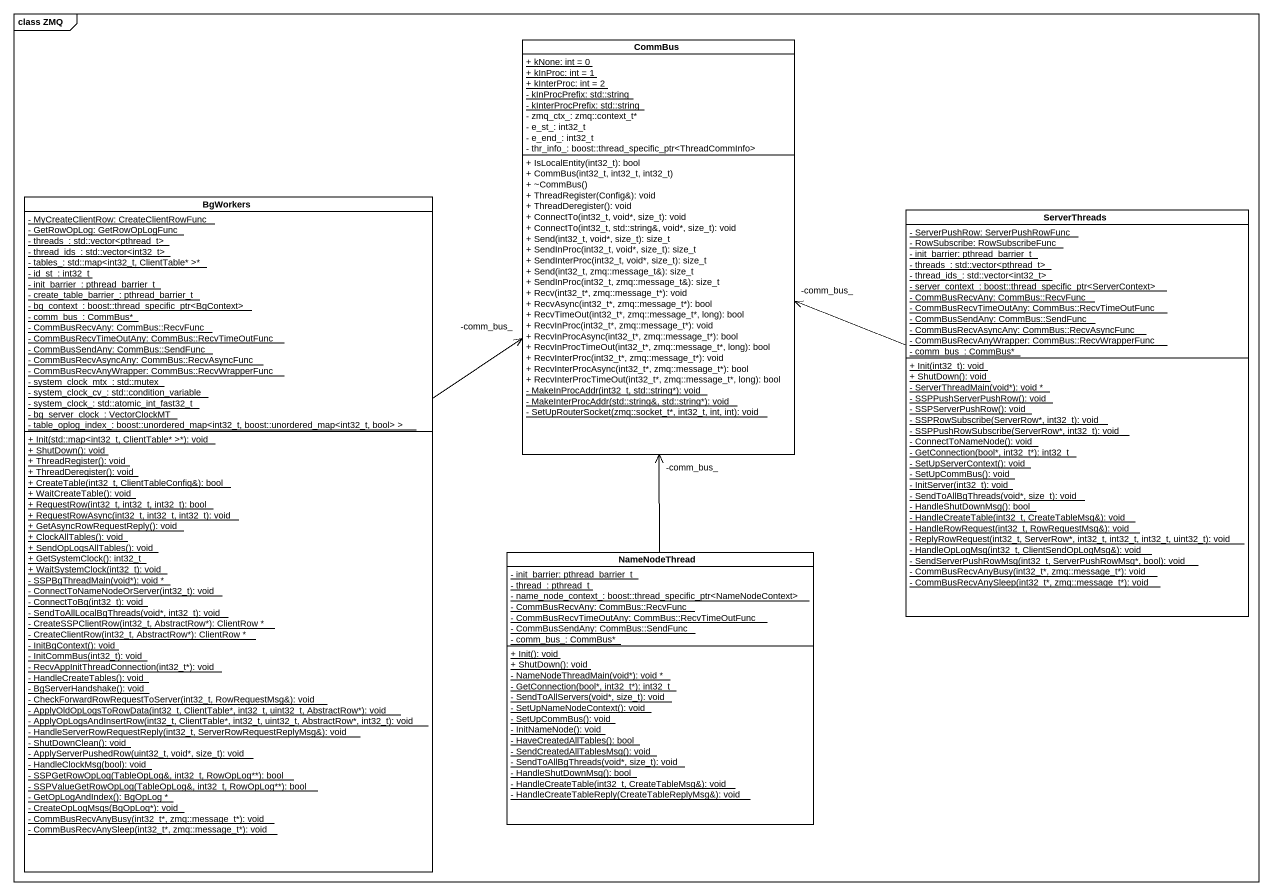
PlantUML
@startuml
mainframe class ZMQ
hide circle
hide empty members
skinparam classAttributeIconSize 0
class CommBus {
  {static} + kNone: int = 0
  {static} + kInProc: int = 1
  {static} + kInterProc: int = 2
  {static} - kInProcPrefix: std::string
  {static} - kInterProcPrefix: std::string
  - zmq_ctx_: zmq::context_t*
  - e_st_: int32_t
  - e_end_: int32_t
  - thr_info_: boost::thread_specific_ptr<ThreadCommInfo>
  + IsLocalEntity(int32_t): bool
  + CommBus(int32_t, int32_t, int32_t)
  + ~CommBus()
  + ThreadRegister(Config&): void
  + ThreadDeregister(): void
  + ConnectTo(int32_t, void*, size_t): void
  + ConnectTo(int32_t, std::string&, void*, size_t): void
  + Send(int32_t, void*, size_t): size_t
  + SendInProc(int32_t, void*, size_t): size_t
  + SendInterProc(int32_t, void*, size_t): size_t
  + Send(int32_t, zmq::message_t&): size_t
  + SendInProc(int32_t, zmq::message_t&): size_t
  + Recv(int32_t*, zmq::message_t*): void
  + RecvAsync(int32_t*, zmq::message_t*): bool
  + RecvTimeOut(int32_t*, zmq::message_t*, long): bool
  + RecvInProc(int32_t*, zmq::message_t*): void
  + RecvInProcAsync(int32_t*, zmq::message_t*): bool
  + RecvInProcTimeOut(int32_t*, zmq::message_t*, long): bool
  + RecvInterProc(int32_t*, zmq::message_t*): void
  + RecvInterProcAsync(int32_t*, zmq::message_t*): bool
  + RecvInterProcTimeOut(int32_t*, zmq::message_t*, long): bool
  {static} - MakeInProcAddr(int32_t, std::string*): void
  {static} - MakeInterProcAddr(std::string&, std::string*): void
  {static} - SetUpRouterSocket(zmq::socket_t*, int32_t, int, int): void
}
class BgWorkers {
  {static} - MyCreateClientRow: CreateClientRowFunc
  {static} - GetRowOpLog: GetRowOpLogFunc
  {static} - threads_: std::vector<pthread_t>
  {static} - thread_ids_: std::vector<int32_t>
  {static} - tables_: std::map<int32_t, ClientTable* >*
  {static} - id_st_: int32_t
  {static} - init_barrier_: pthread_barrier_t
  {static} - create_table_barrier_: pthread_barrier_t
  {static} - bg_context_: boost::thread_specific_ptr<BgContext>
  {static} - comm_bus_: CommBus*
  {static} - CommBusRecvAny: CommBus::RecvFunc
  {static} - CommBusRecvTimeOutAny: CommBus::RecvTimeOutFunc
  {static} - CommBusSendAny: CommBus::SendFunc
  {static} - CommBusRecvAsyncAny: CommBus::RecvAsyncFunc
  {static} - CommBusRecvAnyWrapper: CommBus::RecvWrapperFunc
  {static} - system_clock_mtx_: std::mutex
  {static} - system_clock_cv_: std::condition_variable
  {static} - system_clock_: std::atomic_int_fast32_t
  {static} - bg_server_clock_: VectorClockMT
  {static} - table_oplog_index_: boost::unordered_map<int32_t, boost::unordered_map<int32_t, bool> >
  {static} + Init(std::map<int32_t, ClientTable* >*): void
  {static} + ShutDown(): void
  {static} + ThreadRegister(): void
  {static} + ThreadDeregister(): void
  {static} + CreateTable(int32_t, ClientTableConfig&): bool
  {static} + WaitCreateTable(): void
  {static} + RequestRow(int32_t, int32_t, int32_t): bool
  {static} + RequestRowAsync(int32_t, int32_t, int32_t): void
  {static} + GetAsyncRowRequestReply(): void
  {static} + ClockAllTables(): void
  {static} + SendOpLogsAllTables(): void
  {static} + GetSystemClock(): int32_t
  {static} + WaitSystemClock(int32_t): void
  {static} - SSPBgThreadMain(void*): void *
  {static} - ConnectToNameNodeOrServer(int32_t): void
  {static} - ConnectToBg(int32_t): void
  {static} - SendToAllLocalBgThreads(void*, int32_t): void
  {static} - CreateSSPClientRow(int32_t, AbstractRow*): ClientRow *
  {static} - CreateClientRow(int32_t, AbstractRow*): ClientRow *
  {static} - InitBgContext(): void
  {static} - InitCommBus(int32_t): void
  {static} - RecvAppInitThreadConnection(int32_t*): void
  {static} - HandleCreateTables(): void
  {static} - BgServerHandshake(): void
  {static} - CheckForwardRowRequestToServer(int32_t, RowRequestMsg&): void
  {static} - ApplyOldOpLogsToRowData(int32_t, ClientTable*, int32_t, uint32_t, AbstractRow*): void
  {static} - ApplyOpLogsAndInsertRow(int32_t, ClientTable*, int32_t, uint32_t, AbstractRow*, int32_t): void
  {static} - HandleServerRowRequestReply(int32_t, ServerRowRequestReplyMsg&): void
  {static} - ShutDownClean(): void
  {static} - ApplyServerPushedRow(uint32_t, void*, size_t): void
  {static} - HandleClockMsg(bool): void
  {static} - SSPGetRowOpLog(TableOpLog&, int32_t, RowOpLog**): bool
  {static} - SSPValueGetRowOpLog(TableOpLog&, int32_t, RowOpLog**): bool
  {static} - GetOpLogAndIndex(): BgOpLog *
  {static} - CreateOpLogMsgs(BgOpLog*): void
  {static} - CommBusRecvAnyBusy(int32_t*, zmq::message_t*): void
  {static} - CommBusRecvAnySleep(int32_t*, zmq::message_t*): void
}
class ServerThreads {
  {static} - ServerPushRow: ServerPushRowFunc
  {static} - RowSubscribe: RowSubscribeFunc
  {static} - init_barrier: pthread_barrier_t
  {static} - threads_: std::vector<pthread_t>
  {static} - thread_ids_: std::vector<int32_t>
  {static} - server_context_: boost::thread_specific_ptr<ServerContext>
  {static} - CommBusRecvAny: CommBus::RecvFunc
  {static} - CommBusRecvTimeOutAny: CommBus::RecvTimeOutFunc
  {static} - CommBusSendAny: CommBus::SendFunc
  {static} - CommBusRecvAsyncAny: CommBus::RecvAsyncFunc
  {static} - CommBusRecvAnyWrapper: CommBus::RecvWrapperFunc
  {static} - comm_bus_: CommBus*
  {static} + Init(int32_t): void
  {static} + ShutDown(): void
  {static} - ServerThreadMain(void*): void *
  {static} - SSPPushServerPushRow(): void
  {static} - SSPServerPushRow(): void
  {static} - SSPRowSubscribe(ServerRow*, int32_t): void
  {static} - SSPPushRowSubscribe(ServerRow*, int32_t): void
  {static} - ConnectToNameNode(): void
  {static} - GetConnection(bool*, int32_t*): int32_t
  {static} - SetUpServerContext(): void
  {static} - SetUpCommBus(): void
  {static} - InitServer(int32_t): void
  {static} - SendToAllBgThreads(void*, size_t): void
  {static} - HandleShutDownMsg(): bool
  {static} - HandleCreateTable(int32_t, CreateTableMsg&): void
  {static} - HandleRowRequest(int32_t, RowRequestMsg&): void
  {static} - ReplyRowRequest(int32_t, ServerRow*, int32_t, int32_t, int32_t, uint32_t): void
  {static} - HandleOpLogMsg(int32_t, ClientSendOpLogMsg&): void
  {static} - SendServerPushRowMsg(int32_t, ServerPushRowMsg*, bool): void
  {static} - CommBusRecvAnyBusy(int32_t*, zmq::message_t*): void
  {static} - CommBusRecvAnySleep(int32_t*, zmq::message_t*): void
}
class NameNodeThread {
  {static} - init_barrier: pthread_barrier_t
  {static} - thread_: pthread_t
  {static} - name_node_context_: boost::thread_specific_ptr<NameNodeContext>
  {static} - CommBusRecvAny: CommBus::RecvFunc
  {static} - CommBusRecvTimeOutAny: CommBus::RecvTimeOutFunc
  {static} - CommBusSendAny: CommBus::SendFunc
  {static} - comm_bus_: CommBus*
  {static} + Init(): void
  {static} + ShutDown(): void
  {static} - NameNodeThreadMain(void*): void *
  {static} - GetConnection(bool*, int32_t*): int32_t
  {static} - SendToAllServers(void*, size_t): void
  {static} - SetUpNameNodeContext(): void
  {static} - SetUpCommBus(): void
  {static} - InitNameNode(): void
  {static} - HaveCreatedAllTables(): bool
  {static} - SendCreatedAllTablesMsg(): void
  {static} - SendToAllBgThreads(void*, size_t): void
  {static} - HandleShutDownMsg(): bool
  {static} - HandleCreateTable(int32_t, CreateTableMsg&): void
  {static} - HandleCreateTableReply(CreateTableReplyMsg&): void
}
BgWorkers -up-> "-comm_bus_" CommBus
ServerThreads -left-> "-comm_bus_" CommBus
NameNodeThread -up-> "-comm_bus_" CommBus
@enduml
